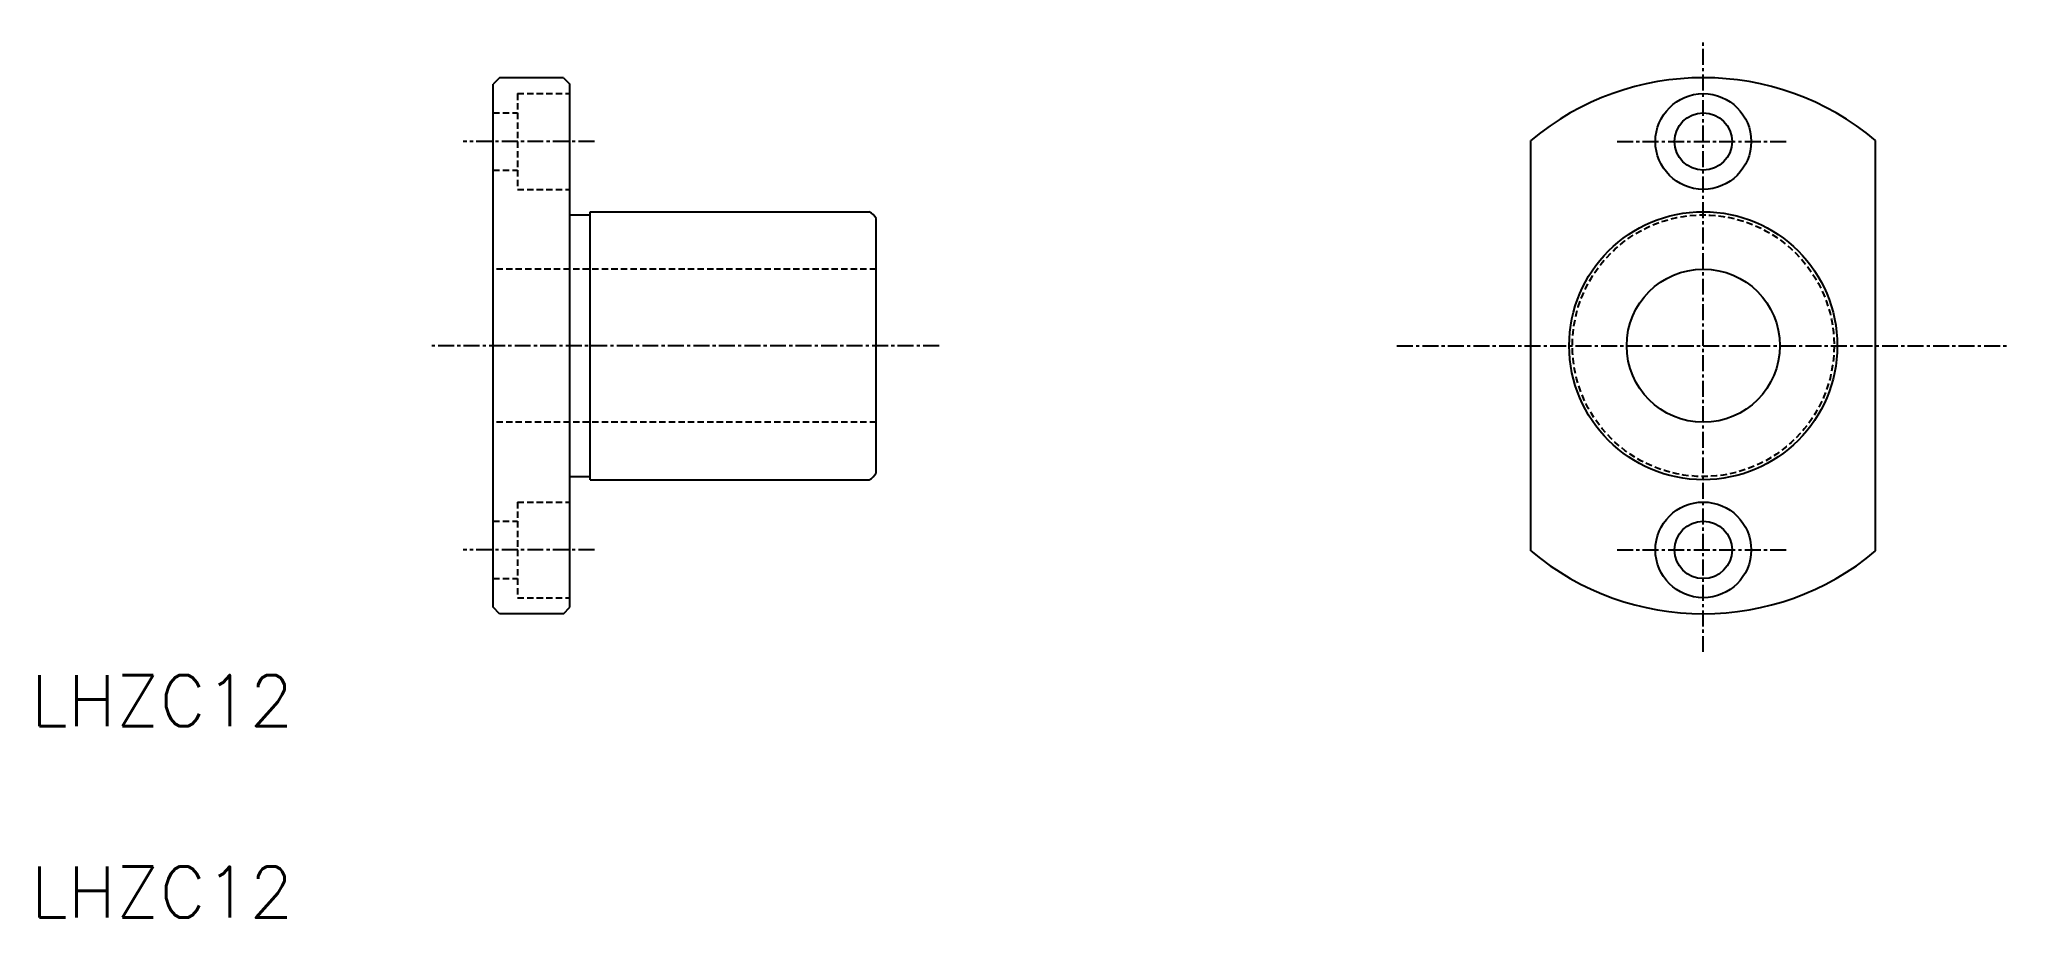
# Model space of a CAD drawing. Extents: x 316 to 470, y 112 to 181.
import ezdxf

# ---------------------------------------------------------------- set-up
doc = ezdxf.new("R2010")
doc.units = 0
doc.linetypes.add('CENTER', pattern=[2, 1.25, -0.25, 0.25, -0.25])
doc.linetypes.add('DASHED', pattern=[0.75, 0.5, -0.25])
doc.layers.get('0').update_dxf_attribs({"linetype": 'CONTINUOUS'})
doc.layers.add('CENTER', color=1, linetype='CENTER')
doc.styles.get("Standard").update_dxf_attribs({"font": 'txt.shx', "bigfont": 'bigfont.shx'})

msp = doc.modelspace()

# ---------------------------------------------------------------- linework, layer by layer
at = {"color": 7, "linetype": 'CONTINUOUS'}
for p, q in [((351.65, 178.19), (351.15, 177.69)), ((351.15, 136.69), (351.15, 177.69)), ((356.65, 178.19), (351.65, 178.19)), ((356.65, 178.19), (357.15, 177.69)), ((357.15, 136.69), (357.15, 177.69)), ((432.44, 141.11), (432.44, 173.28)), ((459.44, 141.11), (459.44, 173.28)), ((357.15, 167.44), (358.75, 167.44)), ((358.75, 167.69), (380.6, 167.69)), ((358.75, 146.69), (358.75, 167.69)), ((381.15, 147.24), (381.15, 167.15)), ((357.15, 146.94), (358.75, 146.94)), ((358.75, 146.69), (380.6, 146.69)), ((362.77, 146.69), (362.77, 146.69)), ((368.4, 146.69), (368.4, 146.69)), ((351.65, 136.19), (351.15, 136.69)), ((356.65, 136.19), (351.65, 136.19)), ((356.65, 136.19), (357.15, 136.69))]:
    msp.add_line(p, q, dxfattribs=at)
at = {"color": 3, "linetype": 'DASHED'}
for p, q in [((353.05, 176.94), (353.05, 169.44)), ((353.05, 176.94), (357.15, 176.94)), ((351.15, 175.44), (353.05, 175.44)), ((351.15, 170.94), (353.05, 170.94)), ((353.05, 169.44), (357.15, 169.44)), ((381.15, 163.19), (351.15, 163.19)), ((381.15, 151.19), (351.15, 151.19)), ((353.05, 144.94), (353.05, 137.44)), ((353.05, 144.94), (357.15, 144.94)), ((351.15, 143.44), (353.05, 143.44)), ((351.15, 138.94), (353.05, 138.94)), ((353.05, 137.44), (357.15, 137.44))]:
    msp.add_line(p, q, dxfattribs=at)
at = {"color": 7, "linetype": 'CONTINUOUS'}
for centre, radius in [((445.94, 173.19), 3.75), ((445.94, 173.19), 2.25), ((445.94, 157.19), 10.5), ((445.94, 157.19), 6), ((445.94, 141.19), 3.75), ((445.94, 141.19), 2.25)]:
    msp.add_circle(centre, radius, dxfattribs=at)
at = {"color": 3, "linetype": 'DASHED'}
msp.add_circle((445.94, 157.19), 10.25, dxfattribs=at)
at = {"color": 7, "linetype": 'CONTINUOUS'}
for centre, radius, start, end in [((445.94, 157.19), 21, 49.9948, 130.0052), ((380, 166.54), 1.3, 27.7958, 62.2042), ((380, 147.84), 1.3, 297.7958, 332.2042), ((445.94, 157.19), 21, 229.9948, 310.0052)]:
    msp.add_arc(centre, radius, start, end, dxfattribs=at)
at = {"layer": 'CENTER', "color": 1, "linetype": 'CENTER'}
for p, q in [((445.94, 133.19), (445.94, 181.19)), ((359.07, 173.19), (348.8, 173.19)), ((439.19, 173.19), (452.69, 173.19)), ((386.08, 157.19), (346.25, 157.19)), ((421.94, 157.19), (469.94, 157.19)), ((359.07, 141.19), (348.8, 141.19)), ((439.19, 141.19), (452.69, 141.19))]:
    msp.add_line(p, q, dxfattribs=at)

# ---------------------------------------------------------------- texts
at = {"color": 7, "linetype": 'CONTINUOUS'}
for p in [(314.91, 127.38), (314.91, 112.38)]:
    msp.add_text('LHZC12', height=4, dxfattribs=at).set_placement(p)

doc.saveas('drawing.dxf')
